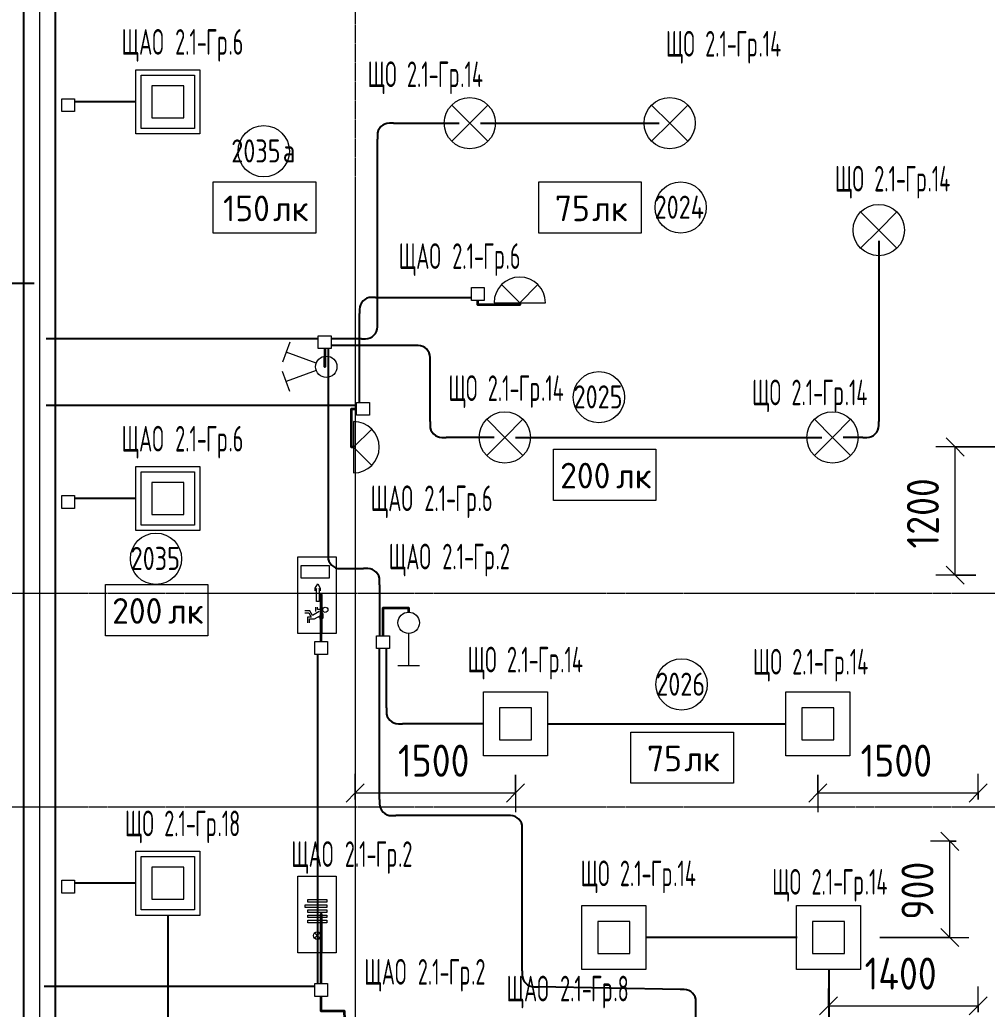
# Model space of a CAD drawing. Header units: millimetres. Extents: x -4730 to 98194, y -4296 to 93388.
# Drawn here: x 6360 to 15415, y 33109 to 42367 of the extents above; entities that cross this region are included whole.
import ezdxf

# ---------------------------------------------------------------- set-up
doc = ezdxf.new("R2010")
doc.units = ezdxf.units.MM
doc.linetypes.add('Линия сетки', pattern=[22.225, 12.7, -3.175, 3.175, -3.175])
for name, color, linetype, lineweight, true_color in [('Кабельные лотки', 5, 'Continuous', 25, 0x0000ff), ('Короба', 7, 'Continuous', 25, 0x008000), ('Соединительные детали коробов', 7, 'Continuous', 25, 0x008000), ('Типовые аннотации', 5, 'Continuous', 18, 0x0000ff)]:
    doc.layers.add(name, color=color, linetype=linetype, lineweight=lineweight, true_color=true_color)
for name, color, linetype, lineweight in [('Марки помещений', 7, 'Continuous', 9), ('Марки силовых электроприборов', 7, 'Continuous', 9), ('Осевая линия', 7, 'Continuous', 18), ('Оси', 7, 'Continuous', 9), ('Провода', 7, 'Continuous', 35), ('Размеры', 7, 'Continuous', 9), ('Размеры-120', 7, 'Continuous', 9)]:
    doc.layers.add(name, color=color, linetype=linetype, lineweight=lineweight)
doc.styles.add('GOST Common', font='GOST_Common.ttf', dxfattribs={"width": 0.6, "height": 240})
doc.styles.add('GOST Common_2', font='GOST_Common.ttf', dxfattribs={"height": 240})
doc.styles.add('GOST Common_3', font='GOST_Common.ttf', dxfattribs={"width": 0.9, "height": 300})
doc.styles.add('GOST Common_4', font='GOST_Common.ttf', dxfattribs={"width": 0.8, "height": 216})
doc.dimstyles.new('ADSK_Проверочный', dxfattribs={"dimscale": 304.8, "dimtxt": 301.714499, "dimasz": 0.556693, "dimexe": 0.590551, "dimexo": 0.590551, "dimgap": 0.19685, "dimtad": 1, "dimdec": 3, "dimrnd": 0.001, "dimdsep": 46, "dimtxsty": 'GOST Common_3', "dimblk1": 'OBLIQUE', "dimblk2": 'OBLIQUE', "dimsah": 1, "dimcen": 0.09, "dimazin": 0, "dimtfac": 1, "dimtdec": 4, "dimtix": 1, "dimtmove": 0, "dimatfit": 3, "dimfxl": 1, "dimtvp": 1, "dimtolj": 1, "dimtzin": 0, "dimarcsym": 2})

# ---------------------------------------------------------------- blocks, each defined once
blk = doc.blocks.new('M_Короб_ отвод - Плоский торец - ПВХ - Стандартная-2386742-2-й этаж')
at = {"layer": 'Соединительные детали коробов'}
for p, q in [((0, 111.95), (0, 150.05)), ((-150.05, 0), (-111.95, 0))]:
    blk.add_line(p, q, dxfattribs=at)
blk.add_arc((-111.95, 111.95), 111.95, 270, 0, dxfattribs=at)
blk = doc.blocks.new('M_Короб_ отвод - Плоский торец - ПВХ - Стандартная-2789665-2-й этаж')
at = {"layer": 'Соединительные детали коробов'}
for p, q in [((2, 109.9), (2.6, 148)), ((-148.1, 0), (-110, 0))]:
    blk.add_line(p, q, dxfattribs=at)
blk.add_arc((-110, 111.9), 111.9, 270, 358.97579, dxfattribs=at)
blk = doc.blocks.new('DIMBLOCK109-2-й этаж')
at = {"layer": 'Размеры-120'}
for p, q in [((13930, 33302.5), (13930, 32959.8)), ((13930, 33139.8), (13930, 33302.5)), ((15330, 33079.8), (15330, 33319.8)), ((13930, 33139.8), (14014.8, 33224.7)), ((15330, 33139.8), (15414.8, 33224.7)), ((13930, 33139.8), (13845.2, 33055)), ((13930, 33139.8), (15330, 33139.8)), ((15330, 33139.8), (15245.2, 33055)), ((15330, 33139.8), (15330, 33079.8))]:
    blk.add_line(p, q, dxfattribs=at)
at = {"layer": 'Размеры-120', "color": 0, "insert": (14266.9, 33591.9), "char_height": 300, "width": 871.392, "attachment_point": 1, "line_spacing_factor": 1.022761, "style": 'GOST Common_3'}
blk.add_mtext('1400', dxfattribs=at)
blk = doc.blocks.new('_Oblique')
at = {"color": 0, "linetype": 'ByBlock', "lineweight": -2}
blk.add_line((-0.5, -0.5), (0.5, 0.5), dxfattribs=at)
blk = doc.blocks.new('DIMBLOCK111-2-й этаж')
at = {"layer": 'Размеры-120'}
for p, q in [((15064.4, 34680), (14979.6, 34764.8)), ((15124.4, 34680), (14884.4, 34680)), ((15064.4, 33780), (15064.4, 34680)), ((15064.4, 34680), (15149.3, 34595.2)), ((15064.4, 34680), (15124.4, 34680)), ((15064.4, 33780), (14979.6, 33864.8)), ((14409.8, 33780), (15244.4, 33780)), ((15064.4, 33780), (14409.8, 33780)), ((15064.4, 33780), (15149.3, 33695.2))]:
    blk.add_line(p, q, dxfattribs=at)
at = {"layer": 'Размеры-120', "color": 0, "insert": (14612.4, 33946.2), "char_height": 300, "width": 681.159, "attachment_point": 1, "rotation": 90, "line_spacing_factor": 1.022761, "style": 'GOST Common_3'}
blk.add_mtext('900', dxfattribs=at)
blk = doc.blocks.new('DIMBLOCK112-2-й этаж')
at = {"layer": 'Размеры-120'}
for p, q in [((13830, 35302.5), (13830, 34952.1)), ((13830, 35132.1), (13830, 35302.5)), ((15330, 35072.1), (15330, 35312.1)), ((13830, 35132.1), (13914.8, 35216.9)), ((15330, 35132.1), (15414.8, 35216.9)), ((13830, 35132.1), (13745.2, 35047.2)), ((13830, 35132.1), (15330, 35132.1)), ((15330, 35132.1), (15245.2, 35047.2)), ((15330, 35132.1), (15330, 35072.1))]:
    blk.add_line(p, q, dxfattribs=at)
at = {"layer": 'Размеры-120', "color": 0, "insert": (14229.7, 35584.1), "char_height": 300, "width": 840.71, "attachment_point": 1, "line_spacing_factor": 1.022761, "style": 'GOST Common_3'}
blk.add_mtext('1500', dxfattribs=at)
blk = doc.blocks.new('DIMBLOCK113-2-й этаж')
at = {"layer": 'Размеры-120'}
for p, q in [((9500, 35072.1), (9500, 35312.1)), ((11000, 35302.5), (11000, 34952.1)), ((11000, 35132.1), (11000, 35302.5)), ((9500, 35132.1), (9584.8, 35216.9)), ((11000, 35132.1), (11084.8, 35216.9)), ((9500, 35132.1), (9415.2, 35047.2)), ((9500, 35132.1), (11000, 35132.1)), ((9500, 35132.1), (9500, 35072.1)), ((11000, 35132.1), (10915.2, 35047.2))]:
    blk.add_line(p, q, dxfattribs=at)
at = {"layer": 'Размеры-120', "color": 0, "insert": (9899.7, 35584.1), "char_height": 300, "width": 840.71, "attachment_point": 1, "line_spacing_factor": 1.022761, "style": 'GOST Common_3'}
blk.add_mtext('1500', dxfattribs=at)
blk = doc.blocks.new('ADSK_Марка_Помещение_1_ГОСТ21-501-2011 - Номер-85995-2-й этаж')
at = {"layer": 'Марки помещений'}
blk.add_circle((0, 0), 2, dxfattribs=at)
blk = doc.blocks.new('DIMBLOCK114-2-й этаж')
at = {"layer": 'Размеры-120'}
for p, q in [((15115, 38370), (15030.1, 38454.8)), ((15974.8, 38370), (14935, 38370)), ((15115, 37170), (15115, 38370)), ((15115, 38370), (15199.8, 38285.2)), ((15115, 38370), (15974.8, 38370)), ((15115, 37170), (15030.1, 37254.8)), ((15310, 37170), (14935, 37170)), ((15115, 37170), (15199.8, 37085.2)), ((15115, 37170), (15310, 37170))]:
    blk.add_line(p, q, dxfattribs=at)
at = {"layer": 'Размеры-120', "color": 0, "insert": (14662.9, 37419.7), "char_height": 300, "width": 840.71, "attachment_point": 1, "rotation": 90, "line_spacing_factor": 1.022761, "style": 'GOST Common_3'}
blk.add_mtext('1200', dxfattribs=at)
blk = doc.blocks.new('Морка помещения_освещённость_ - Морка помещения_освещённость_-1484368-2-й этаж')
at = {"layer": 'Марки помещений', "color": 190, "true_color": 0x8000ff}
for p, q in [((-4, 0), (-4, 4)), ((-4, 4), (4, 4)), ((4, 4), (4, 0)), ((4, 0), (-4, 0))]:
    blk.add_line(p, q, dxfattribs=at)

msp = doc.modelspace()

# ---------------------------------------------------------------- linework, layer by layer
at = {"layer": 'Кабельные лотки'}
for p, q in [((6395.0021, 43348.1437), (6395.0021, 278.1437)), ((6695.0021, 278.1437), (6695.0021, 43348.1437))]:
    msp.add_line(p, q, dxfattribs=at)
at = {"layer": 'Короба'}
for p, q in [((7449.764, 41600), (6873.353, 41600)), ((9857.3172, 41400), (10472.4887, 41400)), ((10672.4887, 41400), (12343.1132, 41400)), ((9707.2672, 39532.8831), (9707.2672, 41249.95)), ((14400, 40300), (14400, 38609.0743)), ((5915.3836, 39902.9722), (6495.3836, 39902.9722)), ((9690.6656, 39769.7306), (10586.9179, 39769.7306)), ((9540.6156, 38786.4283), (9540.6156, 39619.6806)), ((9154.3199, 39382.8331), (6608.3432, 39382.8331)), ((9557.2172, 39382.8331), (9274.3199, 39382.8331)), ((9245.8199, 39291.3331), (9245.8199, 37381.3831)), ((10049.95, 39319.8331), (9274.3199, 39319.8331)), ((10200, 38609.0743), (10200, 39169.7831)), ((9512.1156, 38757.9283), (6608.3432, 38757.9283)), ((10800, 38459.0243), (10350.05, 38459.0243)), ((11000, 38459.0243), (13867.2365, 38459.0243)), ((14249.95, 38459.0243), (14067.2365, 38459.0243)), ((7449.764, 37887.0899), (6873.353, 37887.0899)), ((9395.8699, 37231.3331), (9578.4836, 37231.3331)), ((9728.5336, 37081.2831), (9728.5336, 36603.8794)), ((9728.5336, 35069.8734), (9728.5336, 36483.8794)), ((9791.5336, 35930.05), (9791.5336, 36483.8794)), ((9148.9711, 33348.3234), (9148.9711, 36428.3234)), ((10704.764, 35780), (9941.5836, 35780)), ((11299.764, 35780), (13534.764, 35780)), ((10913.7213, 34919.8234), (9878.5836, 34919.8234)), ((11063.7713, 33467.8898), (11063.7713, 34769.7734)), ((7449.764, 34287.0899), (6873.353, 34287.0899)), ((7747.264, 33989.5899), (7747.264, 31097.5)), ((13634.764, 33780), (12219.764, 33780)), ((13932.264, 33482.5), (13932.264, 33032.55)), ((9120.4711, 33319.8234), (6588.7808, 33319.8234)), ((12540.6088, 33293.4209), (11211.8141, 33317.1767)), ((12688.6516, 31530.7742), (12688.6516, 33142.7077))]:
    msp.add_line(p, q, dxfattribs=at)
at = {"layer": 'Осевая линия'}
msp.add_line((6545.0021, 43348.1437), (6545.0021, 278.1437), dxfattribs=at)
at = {"layer": 'Оси', "linetype": 'Линия сетки'}
for p, q in [((9500, 93388.3703), (9500, -3096.3487)), ((98194.2682, 37000), (-3530.0173, 37000)), ((98194.2682, 35000), (-3530.0173, 35000))]:
    msp.add_line(p, q, dxfattribs=at)
at = {"layer": 'Провода', "flags": 128}
for points in [[(11040, 39720), (11040, 39700), (10646.9131, 39700), (10646.9151, 39741.2306)], [(9214.3186, 39291.3331), (9214.315, 39120), (9214.315, 39218.8623)], [(9485, 38367.5), (9465, 38367.5), (9465, 38726.4304), (9512.1156, 38726.4295)], [(9180.4705, 36548.3234), (9180.4662, 36988.0809), (9180.4662, 36623.0629)], [(9760.0327, 36603.8794), (9760.0288, 36863.8815), (10000, 36863.8815), (10000, 36824.3567)], [(9180.4707, 33348.3234), (9180.4662, 34000), (9180.4662, 33634.9821)], [(9401.4515, 33016.7452), (9400, 33090), (9180.4662, 33090), (9180.4696, 33228.3234)]]:
    msp.add_lwpolyline(points, dxfattribs=at)
at = {"layer": 'Типовые аннотации', "color": 1, "true_color": 0xff0000}
for p, q in [((7445, 41900), (8045, 41900)), ((7445, 41300), (7445, 41900)), ((7495, 41850), (7995, 41850)), ((7495, 41350), (7495, 41850)), ((7995, 41850), (7995, 41350)), ((8045, 41900), (8045, 41300)), ((7595, 41750), (7595, 41450)), ((7895, 41750), (7595, 41750)), ((7895, 41450), (7895, 41750)), ((6753.353, 41628.5), (6873.353, 41628.5)), ((6753.353, 41508.5), (6753.353, 41628.5)), ((6873.353, 41628.5), (6873.353, 41508.5)), ((6873.353, 41508.5), (6753.353, 41508.5)), ((7595, 41450), (7895, 41450)), ((8045, 41300), (7445, 41300)), ((7995, 41350), (7495, 41350)), ((10586.9179, 39861.2306), (10706.9179, 39861.2306)), ((10586.9179, 39741.2306), (10586.9179, 39861.2306)), ((10706.9179, 39861.2306), (10706.9179, 39741.2306)), ((11040, 39720), (10870.2944, 39889.7056)), ((11040, 39720), (11209.7056, 39889.7056)), ((10706.9179, 39741.2306), (10586.9179, 39741.2306)), ((10800, 39720), (11280, 39720)), ((9512.1156, 38786.4283), (9632.1156, 38786.4283)), ((9512.1156, 38666.4283), (9512.1156, 38786.4283)), ((9632.1156, 38786.4283), (9632.1156, 38666.4283)), ((9632.1156, 38666.4283), (9512.1156, 38666.4283)), ((9485, 38607.5), (9485, 38127.5)), ((9485, 38367.5), (9654.7056, 38537.2056)), ((9485, 38367.5), (9654.7056, 38197.7944)), ((7445, 38187.0899), (8045, 38187.0899)), ((7445, 37587.0899), (7445, 38187.0899)), ((8045, 38187.0899), (8045, 37587.0899)), ((7495, 38137.0899), (7995, 38137.0899)), ((7495, 37637.0899), (7495, 38137.0899)), ((7995, 38137.0899), (7995, 37637.0899)), ((7595, 38037.0899), (7595, 37737.0899)), ((7895, 38037.0899), (7595, 38037.0899)), ((7895, 37737.0899), (7895, 38037.0899)), ((6753.353, 37915.5899), (6873.353, 37915.5899)), ((6753.353, 37795.5899), (6753.353, 37915.5899)), ((6873.353, 37915.5899), (6873.353, 37795.5899)), ((6873.353, 37795.5899), (6753.353, 37795.5899)), ((7595, 37737.0899), (7895, 37737.0899)), ((7995, 37637.0899), (7495, 37637.0899)), ((8045, 37587.0899), (7445, 37587.0899)), ((9120.4711, 36548.3234), (9240.4711, 36548.3234)), ((9120.4711, 36428.3234), (9120.4711, 36548.3234)), ((9240.4711, 36548.3234), (9240.4711, 36428.3234)), ((9240.4711, 36428.3234), (9120.4711, 36428.3234)), ((8961.7452, 34354.9821), (9321.7452, 34354.9821)), ((8961.7452, 33634.9821), (8961.7452, 34354.9821)), ((9321.7452, 34354.9821), (9321.7452, 33634.9821)), ((9030.847, 34061.8665), (9030.847, 34085.8665)), ((9030.847, 34085.8665), (9234.847, 34085.8665)), ((9054.847, 34109.8665), (9054.847, 34133.8665)), ((9054.847, 34133.8665), (9234.847, 34133.8665)), ((9234.847, 34109.8665), (9054.847, 34109.8665)), ((9234.847, 34133.8665), (9234.847, 34109.8665)), ((9234.847, 34085.8665), (9234.847, 34061.8665)), ((9234.847, 34061.8665), (9030.847, 34061.8665)), ((9054.847, 34013.8665), (9054.847, 34037.8665)), ((9054.847, 34037.8665), (9234.847, 34037.8665)), ((9234.847, 34013.8665), (9054.847, 34013.8665)), ((9054.847, 33965.8665), (9054.847, 33989.8665)), ((9054.847, 33989.8665), (9234.847, 33989.8665)), ((9234.847, 34037.8665), (9234.847, 34013.8665)), ((9234.847, 33989.8665), (9234.847, 33965.8665)), ((9234.847, 33965.8665), (9054.847, 33965.8665)), ((9054.847, 33917.8665), (9054.847, 33941.8665)), ((9054.847, 33941.8665), (9234.847, 33941.8665)), ((9234.847, 33917.8665), (9054.847, 33917.8665)), ((9144.847, 33917.8665), (9144.847, 33797.8665)), ((9234.847, 33941.8665), (9234.847, 33917.8665)), ((9119.3912, 33823.3224), (9144.847, 33797.8665)), ((9119.3912, 33772.4107), (9144.847, 33797.8665)), ((9144.847, 33797.8665), (9170.3029, 33823.3224)), ((9144.847, 33797.8665), (9170.3029, 33772.4107)), ((9321.7452, 33634.9821), (8961.7452, 33634.9821)), ((9120.4711, 33348.3234), (9240.4711, 33348.3234)), ((9120.4711, 33228.3234), (9120.4711, 33348.3234)), ((9240.4711, 33348.3234), (9240.4711, 33228.3234)), ((9240.4711, 33228.3234), (9120.4711, 33228.3234))]:
    msp.add_line(p, q, dxfattribs=at)
at = {"layer": 'Типовые аннотации'}
for p, q in [((10572.4887, 41400), (10402.7831, 41569.7056)), ((10572.4887, 41400), (10742.1943, 41569.7056)), ((12443.1132, 41400), (12273.4076, 41569.7056)), ((12443.1132, 41400), (12612.8188, 41569.7056)), ((10572.4887, 41400), (10402.7831, 41230.2944)), ((10572.4887, 41400), (10742.1943, 41230.2944)), ((12443.1132, 41400), (12273.4076, 41230.2944)), ((12443.1132, 41400), (12612.8188, 41230.2944)), ((14400, 40400), (14230.2944, 40569.7056)), ((14400, 40400), (14569.7056, 40569.7056)), ((14400, 40400), (14230.2944, 40230.2944)), ((14400, 40400), (14569.7056, 40230.2944)), ((8887.6816, 39350.7773), (8819.2776, 39162.8388)), ((9135.3874, 39154.202), (8853.4796, 39256.8081)), ((8887.6816, 38889.2227), (8819.2776, 39077.1612)), ((9135.3874, 39085.798), (8853.4796, 38983.1919)), ((10900, 38459.0243), (10730.2944, 38628.73)), ((10900, 38459.0243), (11069.7056, 38628.73)), ((13967.2365, 38459.0243), (13797.5309, 38628.73)), ((13967.2365, 38459.0243), (14136.9422, 38628.73)), ((10900, 38459.0243), (10730.2944, 38289.3187)), ((10900, 38459.0243), (11069.7056, 38289.3187)), ((13967.2365, 38459.0243), (13797.5309, 38289.3187)), ((13967.2365, 38459.0243), (14136.9422, 38289.3187)), ((10000, 36624.3567), (10000, 36324.3567)), ((9900, 36324.3567), (10100, 36324.3567)), ((10700, 36080), (11300, 36080)), ((10700, 35480), (10700, 36080)), ((11300, 36080), (11300, 35480)), ((13530, 36080), (14130, 36080)), ((13530, 35480), (13530, 36080)), ((14130, 36080), (14130, 35480)), ((10850, 35930), (10850, 35630)), ((11150, 35930), (10850, 35930)), ((11150, 35630), (11150, 35930)), ((13680, 35930), (13680, 35630)), ((13980, 35930), (13680, 35930)), ((13980, 35630), (13980, 35930)), ((10850, 35630), (11150, 35630)), ((13680, 35630), (13980, 35630)), ((11300, 35480), (10700, 35480)), ((14130, 35480), (13530, 35480)), ((7445, 34587.0899), (8045, 34587.0899)), ((7445, 33987.0899), (7445, 34587.0899)), ((7495, 34537.0899), (7995, 34537.0899)), ((7495, 34037.0899), (7495, 34537.0899)), ((7995, 34537.0899), (7995, 34037.0899)), ((8045, 34587.0899), (8045, 33987.0899)), ((7595, 34437.0899), (7595, 34137.0899)), ((7895, 34437.0899), (7595, 34437.0899)), ((7895, 34137.0899), (7895, 34437.0899)), ((7595, 34137.0899), (7895, 34137.0899)), ((11620, 34080), (12220, 34080)), ((11620, 33480), (11620, 34080)), ((12220, 34080), (12220, 33480)), ((13630, 34080), (14230, 34080)), ((13630, 33480), (13630, 34080)), ((14230, 34080), (14230, 33480)), ((8045, 33987.0899), (7445, 33987.0899)), ((7995, 34037.0899), (7495, 34037.0899)), ((11770, 33930), (11770, 33630)), ((12070, 33930), (11770, 33930)), ((12070, 33630), (12070, 33930)), ((13780, 33930), (13780, 33630)), ((14080, 33930), (13780, 33930)), ((14080, 33630), (14080, 33930)), ((11770, 33630), (12070, 33630)), ((13780, 33630), (14080, 33630)), ((12220, 33480), (11620, 33480)), ((14230, 33480), (13630, 33480))]:
    msp.add_line(p, q, dxfattribs=at)
at = {"layer": 'Типовые аннотации', "color": 16, "true_color": 0x800000}
for p, q in [((9154.3199, 39411.3331), (9274.3199, 39411.3331)), ((9154.3199, 39291.3331), (9154.3199, 39411.3331)), ((9274.3199, 39411.3331), (9274.3199, 39291.3331)), ((9274.3199, 39291.3331), (9154.3199, 39291.3331)), ((6753.353, 34315.5899), (6873.353, 34315.5899)), ((6753.353, 34195.5899), (6753.353, 34315.5899)), ((6873.353, 34315.5899), (6873.353, 34195.5899)), ((6873.353, 34195.5899), (6753.353, 34195.5899))]:
    msp.add_line(p, q, dxfattribs=at)
at = {"layer": 'Типовые аннотации', "color": 96, "true_color": 0x008000}
for p, q in [((8961.7452, 37343.0629), (9321.7452, 37343.0629)), ((8961.7452, 36623.0629), (8961.7452, 37343.0629)), ((9321.7452, 37343.0629), (9321.7452, 36623.0629)), ((8993.1554, 37142.0705), (8993.1554, 37262.0705)), ((8993.1554, 37262.0705), (9257.1554, 37262.0705)), ((9257.1554, 37262.0705), (9257.1554, 37142.0705)), ((9257.1554, 37142.0705), (8993.1554, 37142.0705)), ((9125.3592, 37047.184), (9149.3592, 37088.7532)), ((9125.3592, 37023.184), (9125.3592, 37047.184)), ((9137.3592, 37043.9686), (9125.3592, 37023.184)), ((9137.3592, 36923.9686), (9137.3592, 37043.9686)), ((9149.3592, 37088.7532), (9173.3592, 37047.184)), ((9173.3592, 37023.184), (9161.3592, 37043.9686)), ((9161.3592, 37043.9686), (9161.3592, 36923.9686)), ((9173.3592, 37047.184), (9173.3592, 37023.184)), ((9127.5431, 36872.1274), (9127.5431, 36830.1274)), ((9161.3592, 36923.9686), (9137.3592, 36923.9686)), ((9145.5431, 36848.1274), (9145.5431, 36872.1274)), ((9075.5816, 36835.6966), (9027.5816, 36835.6966)), ((9027.5816, 36817.6966), (9065.1893, 36817.6966)), ((9088.0124, 36778.1659), (9053.1893, 36778.1659)), ((9053.1893, 36778.1659), (9053.1893, 36724.1659)), ((9065.1893, 36817.6966), (9088.0124, 36778.1659)), ((9071.1893, 36724.1659), (9071.1893, 36760.1659)), ((9071.1893, 36760.1659), (9119.1893, 36760.1659)), ((9099.5816, 36794.1274), (9075.5816, 36835.6966)), ((9161.9355, 36830.1274), (9099.5816, 36794.1274)), ((9119.1893, 36760.1659), (9181.5431, 36796.1659)), ((9175.5431, 36848.1274), (9145.5431, 36848.1274)), ((9181.5431, 36780.9505), (9159.3662, 36768.1466)), ((9168.3662, 36752.5582), (9199.5431, 36770.5582)), ((9199.5431, 36806.5582), (9175.5431, 36848.1274)), ((9199.5431, 36770.5582), (9199.5431, 36806.5582)), ((9321.7452, 36623.0629), (8961.7452, 36623.0629))]:
    msp.add_line(p, q, dxfattribs=at)
at = {"layer": 'Типовые аннотации', "color": 7}
for p, q in [((9700.0336, 36603.8794), (9820.0336, 36603.8794)), ((9700.0336, 36483.8794), (9700.0336, 36603.8794)), ((9820.0336, 36603.8794), (9820.0336, 36483.8794)), ((9820.0336, 36483.8794), (9700.0336, 36483.8794))]:
    msp.add_line(p, q, dxfattribs=at)
at = {"layer": 'Типовые аннотации'}
for centre, radius in [((10572.4887, 41400), 240), ((12443.1132, 41400), 240), ((14400, 40400), 240), ((9229.3567, 39120), 100), ((10900, 38459.0243), 240), ((13967.2365, 38459.0243), 240), ((10000, 36724.3567), 100)]:
    msp.add_circle(centre, radius, dxfattribs=at)
at = {"layer": 'Типовые аннотации', "color": 96, "true_color": 0x008000}
msp.add_circle((9220.0744, 36846.1247), 24, dxfattribs=at)
at = {"layer": 'Типовые аннотации', "color": 1, "true_color": 0xff0000}
msp.add_circle((9144.847, 33797.8665), 36, dxfattribs=at)
for centre, start, end in [((11040, 39720), 360, 180), ((9485, 38367.5), 270, 90)]:
    msp.add_arc(centre, 240, start, end, dxfattribs=at)

# ---------------------------------------------------------------- block references
at = {"layer": 'Марки помещений', "xscale": 120, "yscale": 120, "zscale": 120}
for p in [(8643.4225, 41137.1435), (12545.9999, 40610.9886), (11780.5104, 38835.8454), (7635.2658, 37323.9625), (12554.1372, 36147.6548)]:
    msp.add_blockref('ADSK_Марка_Помещение_1_ГОСТ21-501-2011 - Номер-85995-2-й этаж', p, dxfattribs=at)
at = {"layer": 'Марки помещений', "color": 190, "true_color": 0x8000ff, "xscale": 120, "yscale": 120, "zscale": 120}
for p in [(8650.7866, 40370.9886), (11697.2133, 40370.9886), (11834.1372, 37870.4046), (7641.1078, 36603.9625), (12559.9792, 35222.6566)]:
    msp.add_blockref('Морка помещения_освещённость_ - Морка помещения_освещённость_-1484368-2-й этаж', p, dxfattribs=at)
at = {"layer": 'Соединительные детали коробов'}
for name, p, rotation in [('M_Короб_ отвод - Плоский торец - ПВХ - Стандартная-2386742-2-й этаж', (9707.2672, 41400), 180), ('M_Короб_ отвод - Плоский торец - ПВХ - Стандартная-2386742-2-й этаж', (9540.6156, 39769.7306), 180), ('M_Короб_ отвод - Плоский торец - ПВХ - Стандартная-2386742-2-й этаж', (10200, 39319.8331), 90), ('M_Короб_ отвод - Плоский торец - ПВХ - Стандартная-2386742-2-й этаж', (10200, 38459.0243), 270), ('M_Короб_ отвод - Плоский торец - ПВХ - Стандартная-2386742-2-й этаж', (9245.8199, 37231.3331), 270), ('M_Короб_ отвод - Плоский торец - ПВХ - Стандартная-2386742-2-й этаж', (9728.5336, 37231.3331), 90), ('M_Короб_ отвод - Плоский торец - ПВХ - Стандартная-2386742-2-й этаж', (9791.5336, 35780), 270), ('M_Короб_ отвод - Плоский торец - ПВХ - Стандартная-2386742-2-й этаж', (9728.5336, 34919.8234), 270), ('M_Короб_ отвод - Плоский торец - ПВХ - Стандартная-2386742-2-й этаж', (11063.7713, 34919.8234), 90), ('M_Короб_ отвод - Плоский торец - ПВХ - Стандартная-2789665-2-й этаж', (11063.7713, 33319.8234), 270), ('M_Короб_ отвод - Плоский торец - ПВХ - Стандартная-2789665-2-й этаж', (12688.6516, 33290.7742), 90)]:
    msp.add_blockref(name, p, dxfattribs=dict(at, rotation=rotation))
for p in [(9707.2672, 39382.8331), (14400, 38459.0243)]:
    msp.add_blockref('M_Короб_ отвод - Плоский торец - ПВХ - Стандартная-2386742-2-й этаж', p, dxfattribs=at)

# ---------------------------------------------------------------- texts
at = {"layer": 'Марки помещений', "char_height": 216, "attachment_point": 1, "style": 'GOST Common_4'}
for s, insert, width in [('2035', (8339.7466, 41247.9307), 584.9112), ('\\fGOST Common|b0|i0|c204|p34|;\\W.8;а', (8822.3466, 41247.9307), 161.6202), ('2024', (12302.324, 40721.7758), 600.3036), ('2025', (11543.5545, 38946.6326), 584.9112), ('2035', (7398.3099, 37434.7497), 584.9112), ('2026', (12317.1812, 36258.442), 584.9112)]:
    msp.add_mtext(s, dxfattribs=dict(at, insert=insert, width=width))
at = {"layer": 'Марки помещений', "color": 190, "true_color": 0x8000ff, "char_height": 240, "attachment_point": 1, "style": 'GOST Common_2'}
for s, insert, width in [('150', (8262.9027, 40722.7005), 567.59475), ('лк', (8731.2152, 40722.7005), 413.67075), ('75', (11368.7294, 40722.7005), 423.291), ('лк', (11717.9794, 40722.7005), 413.67075), ('200', (11418.0533, 38222.1166), 634.9365), ('лк', (11941.9283, 38222.1166), 413.67075), ('200', (7225.024, 36955.6745), 634.9365), ('лк', (7748.899, 36955.6745), 413.67075), ('75', (12231.4954, 35574.3685), 423.291), ('лк', (12580.7454, 35574.3685), 413.67075)]:
    msp.add_mtext(s, dxfattribs=dict(at, insert=insert, width=width))
at = {"layer": 'Марки силовых электроприборов', "char_height": 240, "attachment_point": 1, "style": 'GOST Common'}
for s, insert, width in [('ЩАО', (7313.0053, 42280.1824), 502.17705), (' 2.1-', (7727.3428, 42280.1824), 455.99985), ('Гр', (8103.5803, 42280.1824), 253.9746), ('.6', (8313.1303, 42280.1824), 178.93665), ('ЩО', (12407.0923, 42262.8196), 340.55685), (' 2.1-', (12688.0798, 42262.8196), 455.99985), ('Гр', (13064.3173, 42262.8196), 253.9746), ('.14', (13273.8673, 42262.8196), 282.83535), ('ЩО', (9615.7646, 41977.5452), 340.55685), (' 2.1-', (9896.7521, 41977.5452), 455.99985), ('Гр', (10272.9896, 41977.5452), 253.9746), ('.14', (10482.5396, 41977.5452), 282.83535), ('ЩО', (13989.5014, 41000.1824), 340.55685), (' 2.1-', (14270.4889, 41000.1824), 455.99985), ('Гр', (14646.7264, 41000.1824), 253.9746), ('.14', (14856.2764, 41000.1824), 282.83535), ('ЩАО', (9906.5942, 40276.0646), 502.17705), (' 2.1-', (10320.9317, 40276.0646), 455.99985), ('Гр', (10697.1692, 40276.0646), 253.9746), ('.6', (10906.7192, 40276.0646), 178.93665), ('ЩО', (10372.2068, 39040.1824), 340.55685), (' 2.1-', (10653.1943, 39040.1824), 455.99985), ('Гр', (11029.4318, 39040.1824), 253.9746), ('.14', (11238.9818, 39040.1824), 282.83535), ('ЩО', (13214.3594, 39000.1824), 340.55685), (' 2.1-', (13495.3469, 39000.1824), 455.99985), ('Гр', (13871.5844, 39000.1824), 253.9746), ('.14', (14081.1344, 39000.1824), 282.83535), ('ЩАО', (7313.0053, 38567.2723), 502.17705), (' 2.1-', (7727.3428, 38567.2723), 455.99985), ('Гр', (8103.5803, 38567.2723), 253.9746), ('.6', (8313.1303, 38567.2723), 178.93665), ('ЩАО', (9645.3092, 38009.4213), 502.17705), (' 2.1-', (10059.6467, 38009.4213), 455.99985), ('Гр', (10435.8842, 38009.4213), 253.9746), ('.6', (10645.4342, 38009.4213), 178.93665), ('ЩАО', (9813.4197, 37464.4163), 502.17705), (' 2.1-', (10227.7572, 37464.4163), 455.99985), ('Гр', (10603.9947, 37464.4163), 253.9746), ('.2', (10813.5447, 37464.4163), 178.93665), ('ЩО', (10551.7653, 36500.1824), 340.55685), (' 2.1-', (10832.7528, 36500.1824), 455.99985), ('Гр', (11208.9903, 36500.1824), 253.9746), ('.14', (11418.5403, 36500.1824), 282.83535), ('ЩО', (13221.7653, 36480.1824), 340.55685), (' 2.1-', (13502.7528, 36480.1824), 455.99985), ('Гр', (13878.9903, 36480.1824), 253.9746), ('.14', (14088.5403, 36480.1824), 282.83535), ('ЩО', (7343.9653, 34967.2723), 340.55685), (' 2.1-', (7624.9528, 34967.2723), 455.99985), ('Гр', (8001.1903, 34967.2723), 253.9746), ('.18', (8210.7403, 34967.2723), 265.5189), ('ЩАО', (8900.7414, 34680.1824), 502.17705), (' 2.1-', (9315.0789, 34680.1824), 455.99985), ('Гр', (9691.3164, 34680.1824), 253.9746), ('.2', (9900.8664, 34680.1824), 178.93665), ('ЩО', (11608.8053, 34499.8333), 340.55685), (' 2.1-', (11889.7928, 34499.8333), 455.99985), ('Гр', (12266.0303, 34499.8333), 253.9746), ('.14', (12475.5803, 34499.8333), 282.83535), ('ЩО', (13401.7653, 34420.1824), 340.55685), (' 2.1-', (13682.7528, 34420.1824), 455.99985), ('Гр', (14058.9903, 34420.1824), 253.9746), ('.14', (14268.5403, 34420.1824), 282.83535), ('ЩАО', (9584.276, 33578.2992), 502.17705), (' 2.1-', (9998.6135, 33578.2992), 455.99985), ('Гр', (10374.851, 33578.2992), 253.9746), ('.2', (10584.401, 33578.2992), 178.93665), ('ЩАО', (10915.632, 33421.6773), 502.17705), (' 2.1-', (11329.9695, 33421.6773), 455.99985), ('Гр', (11706.207, 33421.6773), 253.9746), ('.8', (11915.757, 33421.6773), 178.93665)]:
    msp.add_mtext(s, dxfattribs=dict(at, insert=insert, width=width))

# ---------------------------------------------------------------- dimensions: what is measured, and where the dimension line sits
at = {"layer": 'Размеры'}
for base, p1, p2, override, picture, middle in [((15114.9513, 38370), (15490, 37170), (16154.764, 38370), {"dimpost": '<>', "dimfxl": 1371.827668}, 'DIMBLOCK114-2-й этаж', (14904.9513, 37770)), ((15064.4244, 34680), (14229.764, 33780), (14944.4425, 34680), {"dimpost": '<>', "dimfxl": 1149.245581}, 'DIMBLOCK111-2-й этаж', (14854.4244, 34230))]:
    dim = msp.add_linear_dim(base=base, p1=p1, p2=p2, angle=90, dimstyle='ADSK_Проверочный', override=override, dxfattribs=at)
    dim.commit()
    dim.dimension.update_dxf_attribs({"geometry": picture, "text_midpoint": middle})
for base, p1, p2, override, picture, middle in [((11000, 35132.0814), (9500, 35252.0633), (11000, 35482.5), {"dimpost": '<>', "dimfxl": 1517.597135}, 'DIMBLOCK113-2-й этаж', (10250, 35342.0814)), ((15330, 35132.0814), (13830, 35482.5), (15330, 35252.0633), {"dimpost": '<>', "dimfxl": 1517.597135}, 'DIMBLOCK112-2-й этаж', (14580, 35342.0814)), ((15330, 33139.8296), (13930, 33482.5), (15330, 33259.8115), {"dimpost": '<>', "dimfxl": 1417.600142}, 'DIMBLOCK109-2-й этаж', (14630, 33349.8296))]:
    dim = msp.add_linear_dim(base=base, p1=p1, p2=p2, dimstyle='ADSK_Проверочный', override=override, dxfattribs=at)
    dim.commit()
    dim.dimension.update_dxf_attribs({"geometry": picture, "text_midpoint": middle})

doc.saveas('drawing.dxf')
